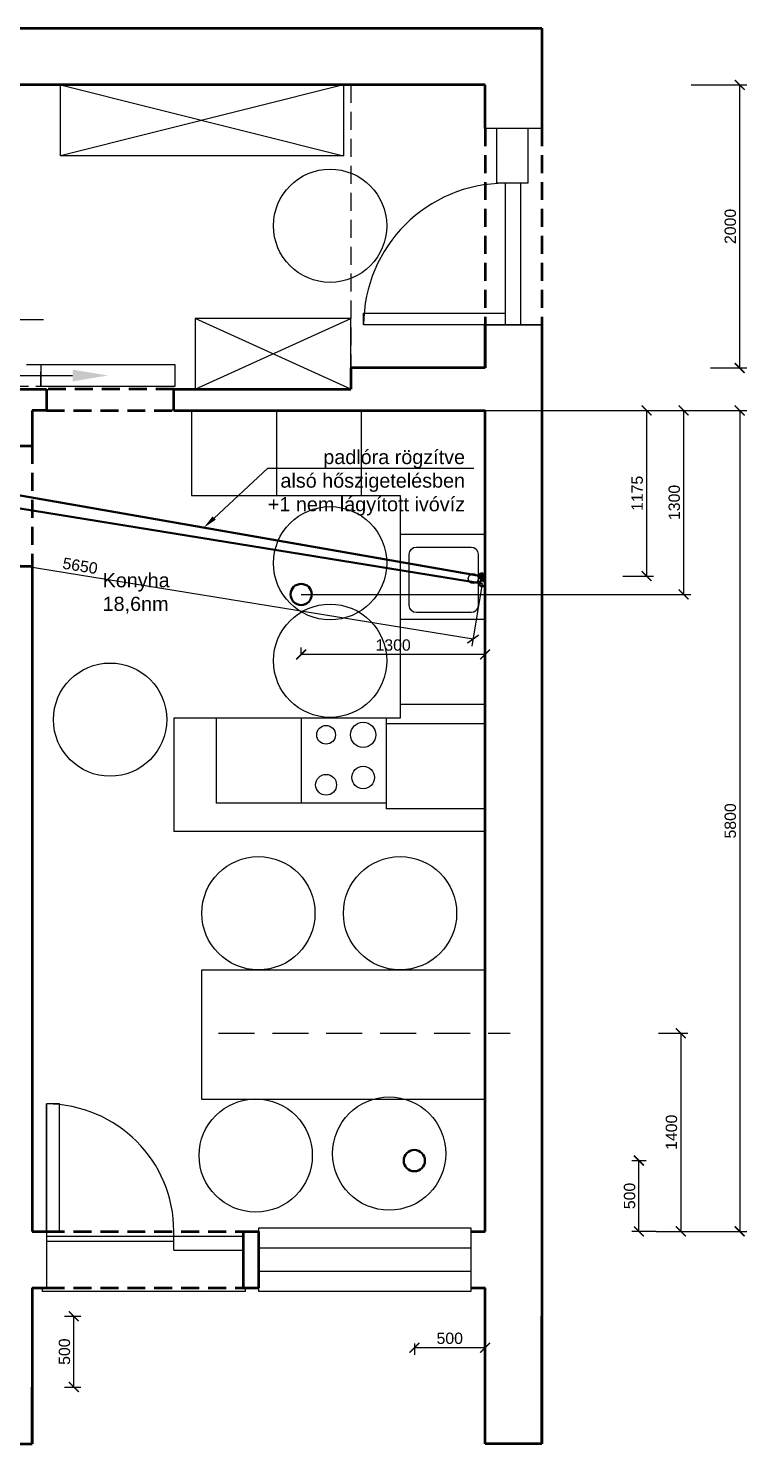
# Model space of a CAD drawing. Header units: metres. Extents: x -98677 to 89321, y -16450 to 242692.
# Drawn here: x -15072 to -9994, y 78840 to 88840 of the extents above; entities that cross this region are included whole.
import ezdxf
from ezdxf import colors
from ezdxf.entities.mleader import LeaderData, LeaderLine
from ezdxf.math import Vec2, Vec3

# ---------------------------------------------------------------- set-up
doc = ezdxf.new("R2010")
doc.units = ezdxf.units.M
doc.header["$LTSCALE"] = 0.001
doc.linetypes.add('DASHED', pattern=[19.05, 12.7, -6.35])
doc.linetypes.add('DASHEDX2', pattern=[38.1, 25.4, -12.7])
for name, color, linetype, lineweight in [('ajtók', 7, 'Continuous', 25), ('gépészet - be légtechnika', 6, 'Continuous', 40), ('gépészet - víz', 5, 'Continuous', 40), ('külső fal', 7, 'Continuous', 50), ('külső fal - sz', 7, 'DASHED', 50), ('szekrény', 251, 'Continuous', 25)]:
    doc.layers.add(name, color=color, linetype=linetype, lineweight=lineweight)
doc.layers.add('gépészet - elsz. légtechnika', color=7, linetype='Continuous', lineweight=40, true_color=0x890089)
doc.layers.add('gépészet - víz - csatorna', color=7, linetype='Continuous', lineweight=40, true_color=0x985223)
for name, color, linetype in [('gépészet - villany', 6, 'Continuous'), ('Méret', 7, 'Continuous'), ('szagatott', 7, 'DASHED')]:
    doc.layers.add(name, color=color, linetype=linetype)
doc.styles.add('dada', font='arial.ttf', dxfattribs={"height": 80})
doc.styles.get("Standard").update_dxf_attribs({"font": 'arial.ttf'})
doc.dimstyles.new('big ISO-25', dxfattribs={"dimscale": 100, "dimtxt": 2.5, "dimasz": 2.5, "dimexe": 1.25, "dimexo": 0, "dimtad": 1, "dimtxsty": 'Standard', "dimcen": 2.5, "dimadec": 0, "dimazin": 0, "dimtfac": 1, "dimtmove": 0, "dimatfit": 3, "dimfxl": 1, "dimarcsym": 0})
doc.dimstyles.new('kicsi folyamatos', dxfattribs={"dimscale": 100, "dimtxt": 1, "dimasz": 0.7, "dimexe": 0.5, "dimexo": 0, "dimgap": 0.25, "dimtad": 1, "dimtxsty": 'dada', "dimblk1": 'ARCHTICK', "dimblk2": 'ARCHTICK', "dimsah": 1, "dimcen": 2.5, "dimadec": 0, "dimazin": 0, "dimtfac": 1, "dimtmove": 0, "dimatfit": 3, "dimldrblk": 'ARCHTICK', "dimfxl": 1, "dimarcsym": 0})

# ---------------------------------------------------------------- blocks, each defined once
blk = doc.blocks.new('*D115')
at = {"layer": 'ajtók', "color": 0, "lineweight": -2, "ltscale": 10000}
blk.add_line((-15213, 86387), (-14758, 86387), dxfattribs=at)
at = {"layer": 'ajtók', "color": 0, "ltscale": 10000}
for points in [[(-15213, 86428), (-15213, 86345), (-15463, 86387)], [(-14758, 86345), (-14758, 86428), (-14508, 86387)]]:
    blk.add_solid(points, dxfattribs=at)
at = {"layer": 'Defpoints', "color": 0, "ltscale": 10000}
for p in [(-15463, 86407), (-14508, 86387), (-14508, 86387)]:
    blk.add_point(p, dxfattribs=at)
blk = doc.blocks.new('_ArchTick')
at = {"color": 0, "linetype": 'ByBlock', "const_width": 0.15}
blk.add_lwpolyline([(-0.5, -0.5), (0.5, 0.5)], dxfattribs=at)
blk = doc.blocks.new('*D116')
at = {"layer": 'Defpoints', "color": 0, "ltscale": 10000}
for p in [(-10617, 81740), (-10634, 80340), (-10460, 80340)]:
    blk.add_point(p, dxfattribs=at)
at = {"layer": 'Méret', "color": 0, "lineweight": -2, "ltscale": 10000}
for p, q in [((-10617, 81740), (-10410, 81740)), ((-10460, 81740), (-10460, 80340)), ((-10634, 80340), (-10410, 80340))]:
    blk.add_line(p, q, dxfattribs=at)
at = {"layer": 'Méret', "color": 0, "lineweight": -2, "ltscale": 10000, "xscale": 70, "yscale": 70, "zscale": 70}
for p, rotation in [((-10460, 81740), 90), ((-10460, 80340), 270)]:
    blk.add_blockref('_ArchTick', p, dxfattribs=dict(at, rotation=rotation))
at = {"layer": 'Méret', "color": 0, "ltscale": 10000, "insert": (-10526, 81040), "char_height": 80, "attachment_point": 5, "rotation": 90, "style": 'dada'}
blk.add_mtext('1400', dxfattribs=at)
blk = doc.blocks.new('*D120')
at = {"layer": 'Defpoints', "color": 0, "ltscale": 10000}
for p in [(-11843, 86140), (-10870, 84969), (-10702, 84969)]:
    blk.add_point(p, dxfattribs=at)
at = {"layer": 'Méret', "color": 0, "lineweight": -2, "ltscale": 10000}
for p, q in [((-11843, 86140), (-10652, 86140)), ((-10702, 86140), (-10702, 84969)), ((-10870, 84969), (-10652, 84969))]:
    blk.add_line(p, q, dxfattribs=at)
at = {"layer": 'Méret', "color": 0, "lineweight": -2, "ltscale": 10000, "xscale": 70, "yscale": 70, "zscale": 70}
for p, rotation in [((-10702, 86140), 90), ((-10702, 84969), 270)]:
    blk.add_blockref('_ArchTick', p, dxfattribs=dict(at, rotation=rotation))
at = {"layer": 'Méret', "color": 0, "ltscale": 10000, "insert": (-10768, 85554), "char_height": 80, "attachment_point": 5, "rotation": 90, "style": 'dada'}
blk.add_mtext('1175', dxfattribs=at)
blk = doc.blocks.new('*D122')
at = {"layer": 'Defpoints', "color": 0, "ltscale": 10000}
for p in [(-17439, 85821), (-17502, 85429), (-11865, 84918)]:
    blk.add_point(p, dxfattribs=at)
at = {"layer": 'Méret', "color": 0, "lineweight": -2, "ltscale": 10000}
for p, q in [((-17439, 85821), (-17510, 85379)), ((-11928, 84525), (-17502, 85429)), ((-11865, 84918), (-11936, 84475))]:
    blk.add_line(p, q, dxfattribs=at)
at = {"layer": 'Méret', "color": 0, "lineweight": -2, "ltscale": 10000, "xscale": 70, "yscale": 70, "zscale": 70}
for p, rotation in [((-17502, 85429), 170.7905001595353), ((-11928, 84525), 350.7905001595352)]:
    blk.add_blockref('_ArchTick', p, dxfattribs=dict(at, rotation=rotation))
at = {"layer": 'Méret', "color": 0, "ltscale": 10000, "insert": (-14705, 85042), "char_height": 80, "attachment_point": 5, "rotation": 350.7905, "style": 'dada'}
blk.add_mtext('5650', dxfattribs=at)
blk = doc.blocks.new('*D138')
at = {"layer": 'Defpoints', "color": 0, "ltscale": 10000}
for p in [(-11843, 86140), (-10634, 80340), (-10044, 80340)]:
    blk.add_point(p, dxfattribs=at)
at = {"layer": 'Méret', "color": 0, "lineweight": -2, "ltscale": 10000}
for p, q in [((-11843, 86140), (-9994, 86140)), ((-10044, 86140), (-10044, 80340)), ((-10634, 80340), (-9994, 80340))]:
    blk.add_line(p, q, dxfattribs=at)
at = {"layer": 'Méret', "color": 0, "lineweight": -2, "ltscale": 10000, "xscale": 70, "yscale": 70, "zscale": 70}
for p, rotation in [((-10044, 86140), 90), ((-10044, 80340), 270)]:
    blk.add_blockref('_ArchTick', p, dxfattribs=dict(at, rotation=rotation))
at = {"layer": 'Méret', "color": 0, "ltscale": 10000, "insert": (-10110, 83240), "char_height": 80, "attachment_point": 5, "rotation": 90, "style": 'dada'}
blk.add_mtext('5800', dxfattribs=at)
blk = doc.blocks.new('*D141')
at = {"layer": 'Defpoints', "color": 0, "ltscale": 10000}
for p in [(-10387, 88440), (-10044, 88440), (-10250, 86440)]:
    blk.add_point(p, dxfattribs=at)
at = {"layer": 'Méret', "color": 0, "lineweight": -2, "ltscale": 10000}
for p, q in [((-10387, 88440), (-9994, 88440)), ((-10044, 86440), (-10044, 88440)), ((-10250, 86440), (-9994, 86440))]:
    blk.add_line(p, q, dxfattribs=at)
at = {"layer": 'Méret', "color": 0, "lineweight": -2, "ltscale": 10000, "xscale": 70, "yscale": 70, "zscale": 70}
for p, rotation in [((-10044, 88440), 90), ((-10044, 86440), 270)]:
    blk.add_blockref('_ArchTick', p, dxfattribs=dict(at, rotation=rotation))
at = {"layer": 'Méret', "color": 0, "ltscale": 10000, "insert": (-10110, 87440), "char_height": 80, "attachment_point": 5, "rotation": 90, "style": 'dada'}
blk.add_mtext('2000', dxfattribs=at)
blk = doc.blocks.new('*D255')
at = {"layer": 'Defpoints', "color": 0, "ltscale": 10000}
for p in [(-10653, 86140), (-13143, 84840), (-10440, 84840)]:
    blk.add_point(p, dxfattribs=at)
at = {"layer": 'Méret', "color": 0, "lineweight": -2, "ltscale": 10000}
for p, q in [((-10653, 86140), (-10390, 86140)), ((-10440, 86140), (-10440, 84840)), ((-13143, 84840), (-10390, 84840))]:
    blk.add_line(p, q, dxfattribs=at)
at = {"layer": 'Méret', "color": 0, "lineweight": -2, "ltscale": 10000, "xscale": 70, "yscale": 70, "zscale": 70}
for p, rotation in [((-10440, 86140), 90), ((-10440, 84840), 270)]:
    blk.add_blockref('_ArchTick', p, dxfattribs=dict(at, rotation=rotation))
at = {"layer": 'Méret', "color": 0, "ltscale": 10000, "insert": (-10506, 85490), "char_height": 80, "attachment_point": 5, "rotation": 90, "style": 'dada'}
blk.add_mtext('1300', dxfattribs=at)
blk = doc.blocks.new('*D256')
at = {"layer": 'Defpoints', "color": 0, "ltscale": 10000}
for p in [(-13143, 84416), (-13143, 84416), (-11843, 84414)]:
    blk.add_point(p, dxfattribs=at)
at = {"layer": 'Méret', "color": 0, "lineweight": -2, "ltscale": 10000}
for p, q in [((-13143, 84416), (-13143, 84466)), ((-11843, 84416), (-13143, 84416)), ((-11843, 84414), (-11843, 84466))]:
    blk.add_line(p, q, dxfattribs=at)
at = {"layer": 'Méret', "color": 0, "lineweight": -2, "ltscale": 10000, "xscale": 70, "yscale": 70, "zscale": 70, "rotation": 180}
blk.add_blockref('_ArchTick', (-13143, 84416), dxfattribs=at)
at = {"layer": 'Méret', "color": 0, "lineweight": -2, "ltscale": 10000, "xscale": 70, "yscale": 70, "zscale": 70}
blk.add_blockref('_ArchTick', (-11843, 84416), dxfattribs=at)
at = {"layer": 'Méret', "color": 0, "ltscale": 10000, "insert": (-12493, 84482), "char_height": 80, "attachment_point": 5, "style": 'dada'}
blk.add_mtext('1300', dxfattribs=at)
blk = doc.blocks.new('*D257')
at = {"layer": 'Defpoints', "color": 0, "ltscale": 10000}
for p in [(-10806, 80840), (-10756, 80840), (-10634, 80340)]:
    blk.add_point(p, dxfattribs=at)
at = {"layer": 'Méret', "color": 0, "lineweight": -2, "ltscale": 10000}
for p, q in [((-10806, 80840), (-10706, 80840)), ((-10756, 80340), (-10756, 80840)), ((-10634, 80340), (-10806, 80340))]:
    blk.add_line(p, q, dxfattribs=at)
at = {"layer": 'Méret', "color": 0, "lineweight": -2, "ltscale": 10000, "xscale": 70, "yscale": 70, "zscale": 70}
for p, rotation in [((-10756, 80840), 90), ((-10756, 80340), 270)]:
    blk.add_blockref('_ArchTick', p, dxfattribs=dict(at, rotation=rotation))
at = {"layer": 'Méret', "color": 0, "ltscale": 10000, "insert": (-10822, 80590), "char_height": 80, "attachment_point": 5, "rotation": 90, "style": 'dada'}
blk.add_mtext('500', dxfattribs=at)
blk = doc.blocks.new('*D258')
at = {"layer": 'Defpoints', "color": 0, "ltscale": 10000}
for p in [(-12343, 79548), (-12343, 79518), (-11843, 79548)]:
    blk.add_point(p, dxfattribs=at)
at = {"layer": 'Méret', "color": 0, "lineweight": -2, "ltscale": 10000}
for p, q in [((-12343, 79548), (-12343, 79468)), ((-11843, 79518), (-12343, 79518)), ((-11843, 79548), (-11843, 79468))]:
    blk.add_line(p, q, dxfattribs=at)
at = {"layer": 'Méret', "color": 0, "lineweight": -2, "ltscale": 10000, "xscale": 70, "yscale": 70, "zscale": 70, "rotation": 180}
blk.add_blockref('_ArchTick', (-12343, 79518), dxfattribs=at)
at = {"layer": 'Méret', "color": 0, "lineweight": -2, "ltscale": 10000, "xscale": 70, "yscale": 70, "zscale": 70}
blk.add_blockref('_ArchTick', (-11843, 79518), dxfattribs=at)
at = {"layer": 'Méret', "color": 0, "ltscale": 10000, "insert": (-12093, 79584), "char_height": 80, "attachment_point": 5, "style": 'dada'}
blk.add_mtext('500', dxfattribs=at)
blk = doc.blocks.new('*D259')
at = {"layer": 'Defpoints', "color": 0, "ltscale": 10000}
for p in [(-14815, 79740), (-14750, 79740), (-14815, 79240)]:
    blk.add_point(p, dxfattribs=at)
at = {"layer": 'Méret', "color": 0, "lineweight": -2, "ltscale": 10000}
for p, q in [((-14815, 79740), (-14700, 79740)), ((-14750, 79240), (-14750, 79740)), ((-14815, 79240), (-14700, 79240))]:
    blk.add_line(p, q, dxfattribs=at)
at = {"layer": 'Méret', "color": 0, "lineweight": -2, "ltscale": 10000, "xscale": 70, "yscale": 70, "zscale": 70}
for p, rotation in [((-14750, 79740), 90), ((-14750, 79240), 270)]:
    blk.add_blockref('_ArchTick', p, dxfattribs=dict(at, rotation=rotation))
at = {"layer": 'Méret', "color": 0, "ltscale": 10000, "insert": (-14816, 79490), "char_height": 80, "attachment_point": 5, "rotation": 90, "style": 'dada'}
blk.add_mtext('500', dxfattribs=at)

msp = doc.modelspace()

# ---------------------------------------------------------------- hatches: boundary and pattern name
at = {"layer": 'gépészet - víz', "ltscale": 10000}
h = msp.add_hatch(color=256, dxfattribs=at)
h.paths.add_polyline_path([(-11887.301, 84971.812, -0.9272481), (-11847.932, 84968.836, -0.03774911), (-11848.157, 84965.859)])
h.paths.add_polyline_path([(-11887.301, 84971.812), (-11848.157, 84965.859, -1)])

# ---------------------------------------------------------------- linework, layer by layer
at = {"layer": 'ajtók'}
for p, q in [((-11843.107, 88134.815), (-11443.107, 88134.815)), ((-11843.107, 88134.815), (-11443.107, 88134.815)), ((-11760.685, 87744.815), (-11760.685, 88134.815)), ((-11542.045, 88134.815), (-11542.045, 87744.815)), ((-11542.045, 87744.815), (-11760.685, 87744.815)), ((-11701.588, 86744.815), (-12701.588, 86744.815)), ((-11843.107, 86744.815), (-11443.107, 86744.815)), ((-11443.107, 86744.815), (-11843.107, 86744.815)), ((-14943.107, 80339.815), (-14943.107, 81239.815)), ((-14943.107, 80339.815), (-14943.107, 79939.815)), ((-14043.107, 80302.653), (-14943.107, 80302.653)), ((-14043.107, 80208.117), (-14043.107, 80339.815)), ((-14043.107, 80270.15), (-14043.107, 80339.815)), ((-13553.107, 80304.364), (-14043.107, 80304.364)), ((-13553.107, 80239.25), (-13553.107, 80304.364)), ((-11943.107, 80339.815), (-11943.107, 79939.815)), ((-14943.107, 80270.15), (-14043.107, 80270.15)), ((-14043.107, 80208.117), (-13553.107, 80208.117)), ((-14970.149, 79914.322), (-14970.149, 79939.815)), ((-13535.86, 79914.322), (-14970.149, 79914.322)), ((-13535.86, 79914.322), (-13535.86, 79939.815))]:
    msp.add_line(p, q, dxfattribs=at)
for points in [[(-11701.588, 86744.815), (-11590.576, 86744.815), (-11590.576, 87744.815), (-11701.588, 87744.815)], [(-11701.588, 86744.815), (-12701.588, 86744.815), (-12701.588, 86826.251), (-11701.588, 86826.251)], [(-14943.107, 80339.815), (-14850.722, 80339.815), (-14850.722, 81239.815), (-14943.107, 81239.815)], [(-13443.107, 80365.136), (-11943.107, 80365.136), (-11943.107, 79913.922), (-13443.107, 79913.922)], [(-13443.107, 80223.443), (-11943.107, 80223.443), (-11943.107, 80057.32), (-13443.107, 80057.32)]]:
    msp.add_lwpolyline(points, close=True, dxfattribs=at)
at = {"layer": 'ajtók', "linetype": 'DASHED', "ltscale": 8000}
msp.add_lwpolyline([(-15932.979, 86311.57), (-14982.979, 86311.57), (-14982.979, 86461.57), (-15932.979, 86461.57)], close=True, dxfattribs=at)
at = {"layer": 'ajtók', "ltscale": 10000}
msp.add_lwpolyline([(-14982.979, 86311.57), (-14032.979, 86311.57), (-14032.979, 86461.57), (-14982.979, 86461.57)], close=True, dxfattribs=at)
at = {"layer": 'ajtók'}
for centre, radius, start, end in [((-11701.588, 86744.815), 1000, 90, 180), ((-14943.107, 80339.815), 900, 0, 90)]:
    msp.add_arc(centre, radius, start, end, dxfattribs=at)
at = {"layer": 'gépészet - be légtechnika', "ltscale": 10000}
msp.add_circle((-12343.107, 80839.815), 75, dxfattribs=at)
at = {"layer": 'gépészet - elsz. légtechnika', "ltscale": 10000}
msp.add_circle((-13143.107, 84839.815), 75, dxfattribs=at)
at = {"layer": 'gépészet - villany', "linetype": 'DASHEDX2', "ltscale": 10000}
msp.add_line((-13727.401, 81739.815), (-11666.648, 81739.815), dxfattribs=at)
at = {"layer": 'gépészet - víz', "ltscale": 10000}
msp.add_line((-11843.107, 84964.534), (-17380.765, 85933.44), dxfattribs=at)
msp.add_circle((-11867.729, 84968.836), 19.797, dxfattribs=at)
at = {"layer": 'gépészet - víz - csatorna', "ltscale": 10000}
msp.add_line((-17438.718, 85821.384), (-11864.518, 84917.613), dxfattribs=at)
msp.add_circle((-11864.518, 84917.613), 20, dxfattribs=at)
at = {"layer": 'külső fal'}
for p, q in [((-15309.966, 88839.815), (-11443.107, 88839.815)), ((-11843.107, 88839.815), (-11443.107, 88839.815)), ((-11443.107, 88839.815), (-11443.107, 88134.815)), ((-11843.107, 88439.815), (-15309.966, 88439.815)), ((-11843.107, 88134.815), (-11843.107, 88439.815)), ((-11843.107, 86744.815), (-11843.107, 86439.815)), ((-11843.107, 86439.815), (-11843.107, 86744.815)), ((-11443.107, 86744.815), (-11443.107, 80139.815)), ((-11843.107, 86439.815), (-12793.107, 86439.815)), ((-17043.107, 86289.815), (-14943.107, 86289.815)), ((-14943.107, 86289.815), (-14943.107, 86139.815)), ((-14043.107, 86139.815), (-14043.107, 86289.815)), ((-14043.107, 86139.815), (-14043.107, 86289.815)), ((-14943.107, 86139.815), (-15043.107, 86139.815)), ((-11843.107, 80339.815), (-11843.107, 86139.815)), ((-15043.107, 80339.815), (-14943.107, 80339.815)), ((-13553.107, 80339.815), (-13553.107, 79939.815)), ((-13553.107, 80339.815), (-13443.107, 80339.815)), ((-13443.107, 79939.815), (-13443.107, 80339.815)), ((-11943.107, 80339.815), (-11843.107, 80339.815)), ((-11443.107, 80139.815), (-11443.107, 80139.815)), ((-11443.107, 80139.815), (-11443.107, 80139.815)), ((-11443.107, 80139.815), (-11443.107, 79739.815)), ((-11443.107, 80139.815), (-11443.107, 79739.815)), ((-15043.107, 79939.815), (-15043.107, 79239.815)), ((-15043.107, 79939.815), (-14943.107, 79939.815)), ((-13553.107, 79939.815), (-13443.107, 79939.815)), ((-11943.107, 79939.815), (-11843.107, 79939.815)), ((-11843.107, 78839.815), (-11843.107, 79939.815)), ((-15043.107, 79739.815), (-15043.107, 79239.815)), ((-11843.107, 78839.815), (-11843.107, 79739.815)), ((-11443.107, 78839.815), (-11443.107, 79739.815)), ((-11443.107, 79739.815), (-11443.107, 78839.815)), ((-15043.107, 78839.815), (-15043.107, 79239.815)), ((-15043.107, 79239.815), (-15043.107, 78839.815)), ((-16393.107, 78839.815), (-15043.107, 78839.815)), ((-11443.107, 78839.815), (-11843.107, 78839.815)), ((-11443.107, 78839.815), (-11843.107, 78839.815))]:
    msp.add_line(p, q, dxfattribs=at)
at = {"layer": 'külső fal', "linetype": 'DASHED', "ltscale": 10000}
for p, q in [((-11843.107, 88134.815), (-11843.107, 86744.815)), ((-11443.107, 88134.815), (-11443.107, 86744.815)), ((-14943.107, 80339.815), (-13553.107, 80339.815)), ((-14943.107, 79939.815), (-13553.107, 79939.815))]:
    msp.add_line(p, q, dxfattribs=at)
at = {"layer": 'külső fal', "ltscale": 10000}
for p, q in [((-12793.107, 86439.815), (-12793.107, 86289.815)), ((-14043.107, 86289.815), (-12793.107, 86289.815)), ((-15043.107, 86139.815), (-15043.107, 85889.815)), ((-14043.107, 86139.815), (-11843.107, 86139.815)), ((-15443.107, 85889.815), (-15043.107, 85889.815)), ((-15443.107, 85039.815), (-15043.107, 85039.815)), ((-15043.107, 85039.815), (-15043.107, 80339.815))]:
    msp.add_line(p, q, dxfattribs=at)
at = {"layer": 'külső fal - sz', "ltscale": 10000}
for p, q in [((-14043.107, 86289.815), (-14943.107, 86289.815)), ((-14943.107, 86139.815), (-14043.107, 86139.815)), ((-15043.107, 85889.815), (-15043.107, 85039.815))]:
    msp.add_line(p, q, dxfattribs=at)
at = {"layer": 'szagatott', "ltscale": 10000}
msp.add_line((-12793.107, 88439.815), (-12793.107, 86289.815), dxfattribs=at)
at = {"layer": 'szekrény', "ltscale": 10000}
for p, q in [((-14843.107, 87939.815), (-14843.107, 88439.815)), ((-14843.107, 88439.815), (-12843.107, 87939.815)), ((-12843.107, 88439.815), (-14843.107, 87939.815)), ((-12843.107, 88439.815), (-12843.107, 87939.815)), ((-12843.107, 87939.815), (-14843.107, 87939.815)), ((-13893.107, 86789.815), (-13893.107, 86289.815)), ((-12793.107, 86789.815), (-13893.107, 86789.815)), ((-12793.107, 86289.815), (-13893.107, 86789.815)), ((-13893.107, 86289.815), (-12793.107, 86789.815)), ((-12793.107, 86289.815), (-12793.107, 86789.815)), ((-13893.107, 86289.815), (-12793.107, 86289.815)), ((-13918.107, 86139.815), (-13918.107, 85539.815)), ((-13318.107, 86139.815), (-13318.107, 85539.815)), ((-12718.107, 86139.815), (-12718.107, 85539.815)), ((-13918.107, 85539.815), (-12443.107, 85539.815)), ((-12443.107, 85539.815), (-12443.107, 83964.815)), ((-12443.107, 85264.815), (-11843.107, 85264.815)), ((-12443.107, 84664.815), (-11843.107, 84664.815)), ((-12443.107, 84064.815), (-11843.107, 84064.815)), ((-12443.107, 83964.815), (-14043.107, 83964.815)), ((-14043.107, 83964.815), (-14043.107, 83164.815)), ((-13743.107, 83964.815), (-13743.107, 83364.815)), ((-13143.107, 83964.815), (-13143.107, 83364.815)), ((-12543.107, 83964.815), (-12543.107, 83324.783)), ((-11843.107, 83924.783), (-12543.107, 83924.783)), ((-12543.107, 83364.815), (-13743.107, 83364.815)), ((-11843.107, 83324.783), (-12543.107, 83324.783)), ((-11843.107, 83164.815), (-14043.107, 83164.815))]:
    msp.add_line(p, q, dxfattribs=at)
msp.add_lwpolyline([(-11942.623, 84711.557), (-12328.675, 84711.557, -0.41421356), (-12378.675, 84761.557), (-12378.675, 85124.559, -0.41421356), (-12328.675, 85174.559), (-11942.623, 85174.559, -0.41421356), (-11892.623, 85124.559), (-11892.623, 84761.557, -0.41421356)], format="xyb", close=True, dxfattribs=at)
msp.add_lwpolyline([(-11843.107, 81271.586), (-13845.437, 81271.586), (-13845.437, 82187.503), (-11843.107, 82187.503)], close=True, dxfattribs=at)
for centre, radius in [((-12938.703, 87444.806), 400), ((-12938.703, 85060.672), 400), ((-12938.703, 84371.51), 400), ((-14493.555, 83955.382), 400), ((-12967.082, 83848.168), 66.125), ((-12704.998, 83848.168), 89.122), ((-12704.998, 83546.596), 80.141), ((-12967.082, 83495.24), 73.643), ((-13445.437, 82587.503), 400), ((-12444.272, 82587.503), 400), ((-13464.361, 80875.773), 400), ((-12521.178, 80889.68), 400)]:
    msp.add_circle(centre, radius, dxfattribs=at)
at = {"layer": 'szekrény', "linetype": 'ByBlock', "ltscale": 10000}
msp.add_circle((-11926.795, 84951.92), 35.161, dxfattribs=at)

# ---------------------------------------------------------------- texts
at = {"ltscale": 10000, "insert": (-14546.34, 84990.327), "char_height": 100, "width": 965.96606, "attachment_point": 1, "style": 'dada'}
msp.add_mtext('Konyha\\P18,6nm', dxfattribs=at)

# ---------------------------------------------------------------- dimensions: what is measured, and where the dimension line sits
at = {"layer": 'ajtók', "ltscale": 10000}
dim = msp.add_linear_dim(base=(-14507.979, 86386.57), p1=(-15462.912, 86407.403), p2=(-14507.979, 86386.57), text=' ', dimstyle='big ISO-25', override={"dimse1": 1, "dimse2": 1, "dimsd1": 0, "dimtofl": 1}, dxfattribs=at)
dim.commit()
dim.dimension.update_dxf_attribs({"geometry": '*D115', "text_midpoint": (-13677.573, 86599.308)})
at = {"layer": 'Méret', "ltscale": 10000}
for base, p1, p2, picture, middle in [((-10044.355, 88439.815), (-10249.772, 86439.815), (-10386.93, 88439.815), '*D141', (-10110.201, 87439.815)), ((-10439.778, 84839.815), (-10653.098, 86139.815), (-13143.107, 84839.815), '*D255', (-10505.651, 85489.815)), ((-10044.355, 80339.815), (-11843.107, 86139.815), (-10634.092, 80339.815), '*D138', (-10110.201, 83239.815)), ((-10459.821, 80339.815), (-10616.665, 81739.815), (-10634.092, 80339.815), '*D116', (-10525.667, 81039.815)), ((-10756.082, 80839.815), (-10634.092, 80339.815), (-10806.082, 80839.815), '*D257', (-10821.928, 80589.815)), ((-14749.849, 79739.815), (-14815.201, 79239.815), (-14815.201, 79739.815), '*D259', (-14815.695, 79489.815))]:
    dim = msp.add_linear_dim(base=base, p1=p1, p2=p2, angle=90, dimstyle='kicsi folyamatos', dxfattribs=at)
    dim.commit()
    dim.dimension.update_dxf_attribs({"geometry": picture, "text_midpoint": middle})
dim = msp.add_linear_dim(base=(-10702.489, 84968.836), p1=(-11843.107, 86139.815), p2=(-10869.93, 84968.836), angle=90, text='1175', dimstyle='kicsi folyamatos', dxfattribs=at)
dim.commit()
dim.dimension.update_dxf_attribs({"geometry": '*D120', "text_midpoint": (-10768.334, 85554.325)})
dim = msp.add_aligned_dim(p1=(-11864.518, 84917.613), p2=(-17438.718, 85821.384), distance=397.949, text='5650', dimstyle='kicsi folyamatos', dxfattribs=at)
dim.commit()
dim.dimension.update_dxf_attribs({"geometry": '*D122', "text_midpoint": (-14704.769, 85041.676)})
for base, p1, p2, picture, middle in [((-13143.107, 84415.99), (-11843.107, 84414.088), (-13143.107, 84415.99), '*D256', (-12493.107, 84481.863)), ((-12343.107, 79517.834), (-11843.107, 79548.332), (-12343.107, 79548.332), '*D258', (-12093.107, 79583.68))]:
    dim = msp.add_linear_dim(base=base, p1=p1, p2=p2, dimstyle='kicsi folyamatos', dxfattribs=at)
    dim.commit()
    dim.dimension.update_dxf_attribs({"geometry": picture, "text_midpoint": middle})

# ---------------------------------------------------------------- leaders
ml = msp.add_multileader_mtext('Standard', dxfattribs=at)
ml.set_content('padlófűtés\\Posztó-gyűjtő', color=256, style='dada')
ml.set_leader_properties()
ml.build(insert=Vec2(0, 0))
ml.multileader.update_dxf_attribs({"text_left_attachment_type": 6, "text_right_attachment_type": 6, "arrow_head_size": 100})
ctx = ml.context
ctx.base_point, ctx.char_height, ctx.arrow_head_size, ctx.plane_origin = Vec3(-15878.198, 86781.494), 100, 100, Vec3(-16249.96, 86218.902)
ctx.left_attachment, ctx.right_attachment, ctx.text_align_type = 6, 6, 2
notes = []
notes.append((ctx, [(0, (1, 1, 0), (-15886.198, 86781.494), (1, 0), 8, [(0, [(-16249.96, 86218.902)], 256, [])])]))
ctx.mtext.insert, ctx.mtext.alignment = Vec3(-15132.815, 86910.894), 3
ml = msp.add_multileader_mtext('Standard', dxfattribs=at)
ml.set_content('padlóra rögzítve\\Palsó hőszigetelésben\\P+1 nem lágyított ivóvíz', color=256, style='dada')
ml.set_leader_properties()
ml.build(insert=Vec2(0, 0))
ml.multileader.update_dxf_attribs({"text_left_attachment_type": 6, "text_right_attachment_type": 6, "arrow_head_size": 100})
ctx = ml.context
ctx.base_point, ctx.char_height, ctx.arrow_head_size, ctx.plane_origin = Vec3(-13369.97, 85731.503), 100, 100, Vec3(-13831.367, 85311.952)
ctx.left_attachment, ctx.right_attachment, ctx.text_align_type = 6, 6, 2
notes.append((ctx, [(0, (1, 1, 0), (-13377.97, 85731.503), (1, 0), 8, [(0, [(-13831.367, 85311.952)], 256, [])])]))
ctx.mtext.insert, ctx.mtext.alignment = Vec3(-11984.955, 85860.903), 3
for ctx, leaders in notes:
    for number, flags, end, landing, length, lines in leaders:
        leader = LeaderData()
        leader.index, (leader.has_last_leader_line, leader.has_dogleg_vector, leader.attachment_direction) = number, flags
        leader.last_leader_point, leader.dogleg_vector, leader.dogleg_length = Vec3(end), Vec3(landing), length
        for number, points, colour, breaks in lines:
            line = LeaderLine()
            line.index, line.vertices, line.color, line.breaks = number, Vec3.list(points), colors.encode_raw_color(colour), breaks
            leader.lines.append(line)
        ctx.leaders.append(leader)

doc.saveas('drawing.dxf')
